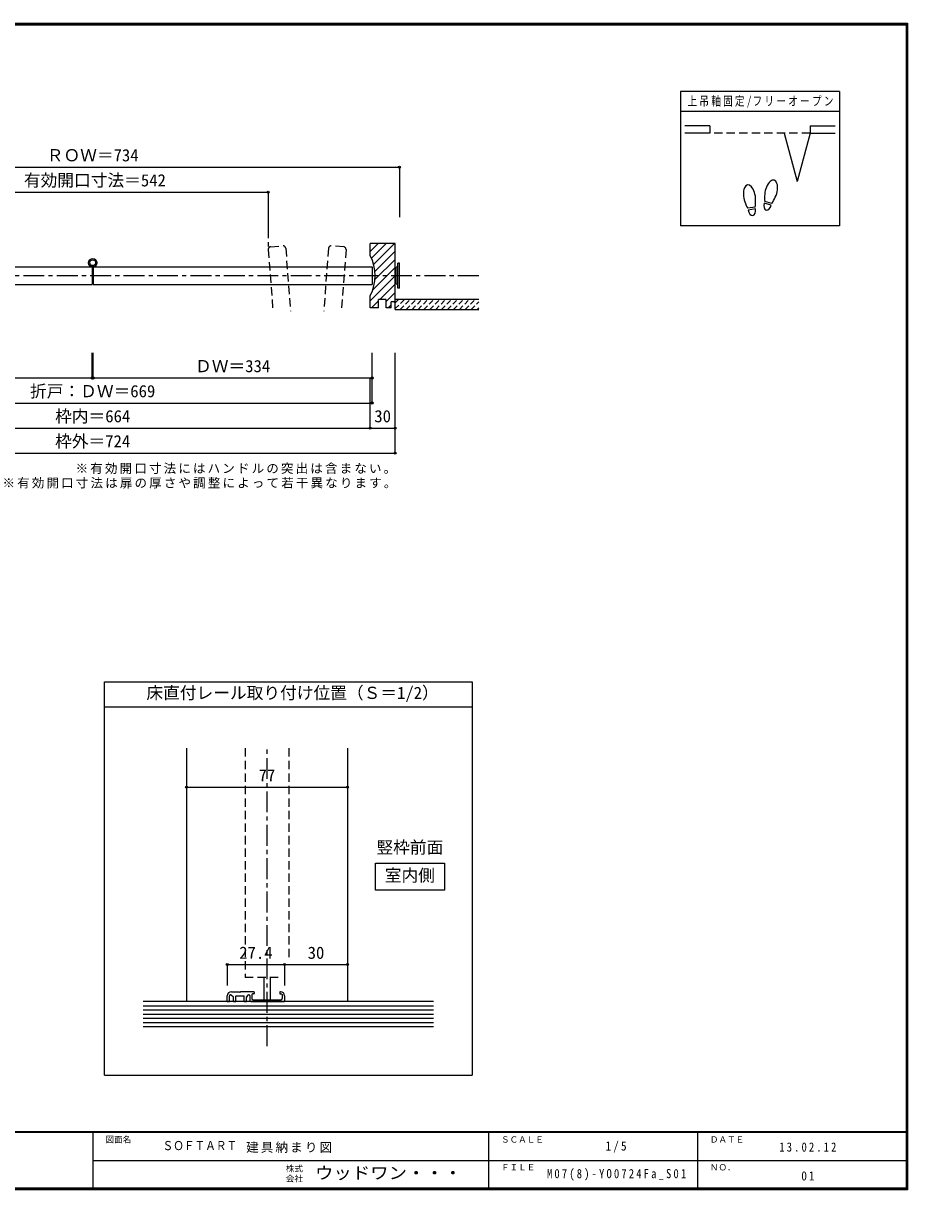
# Model space of a CAD drawing. Units: millimetres, scale not verified, with parts at other scales. Extents: x -973 to 977, y -701 to 696.
# Drawn here: x -82 to 977, y -701 to 696 of the extents above; entities that cross this region are included whole.
import ezdxf
from ezdxf.enums import TextEntityAlignment as Align

# ---------------------------------------------------------------- set-up
doc = ezdxf.new("R2010")
doc.units = ezdxf.units.MM
doc.header["$LTSCALE"] = 5
doc.header["$PDMODE"] = 32
doc.header["$PDSIZE"] = 2.5
for name, pattern in [('CHAIN1', [8, 5, -1, 1, -1]), ('DASHED1', [1.8, 1.2, -0.6]), ('DASHED2', [3, 2, -1])]:
    doc.linetypes.add(name, pattern=pattern)
for name, color, linetype in [('0-1_通り芯', 4, 'CHAIN1'), ('0-3_仕上げ', 2, 'Continuous'), ('0-4_枠', 7, 'Continuous'), ('0-6_扉', 6, 'Continuous'), ('0-7_金物', 7, 'Continuous'), ('0-A_文字', 3, 'Continuous'), ('0-B_寸法', 7, 'Continuous'), ('0-C_ハッチ', 4, 'DASHED1'), ('1-1_通り芯', 4, 'CHAIN1'), ('1-3_仕上げ', 7, 'Continuous'), ('1-4_枠', 7, 'Continuous'), ('1-6_扉', 7, 'DASHED2'), ('1-7_金物', 7, 'Continuous'), ('1-A_文字', 7, 'Continuous'), ('1-B_寸法', 7, 'Continuous'), ('F-0_補助線', 7, 'Continuous'), ('F-1_枠', 6, 'Continuous'), ('F-A_文字', 7, 'Continuous')]:
    doc.layers.add(name, color=color, linetype=linetype)
doc.styles.add('HGP明朝B', font='')
doc.styles.add('ＭＳ ゴシック', font='')
doc.styles.get('HGP明朝B').set_extended_font_data('HGP明朝B')
doc.styles.get('ＭＳ ゴシック').set_extended_font_data('MS Gothic')

msp = doc.modelspace()

# ---------------------------------------------------------------- linework, layer by layer
at = {"layer": '0-1_通り芯'}
for p, q in [((211.42, 463.658), (211.42, 424.921)), ((463.42, 393.658), (-460.58, 393.658))]:
    msp.add_line(p, q, dxfattribs=at)
at = {"layer": '0-3_仕上げ'}
for p, q in [((363.42, 365.658), (463.42, 365.658)), ((363.42, 353.158), (363.42, 365.658)), ((363.42, 353.158), (463.42, 353.158))]:
    msp.add_line(p, q, dxfattribs=at)
at = {"layer": '0-4_枠', "color": 3}
for p, q in [((333.42, 417.658), (333.42, 432.158)), ((363.42, 432.158), (333.42, 432.158)), ((363.42, 362.158), (363.42, 432.158)), ((352.42, 365.158), (343.42, 365.158)), ((343.42, 355.158), (343.42, 365.158)), ((352.42, 355.158), (352.42, 365.158)), ((358.42, 355.158), (352.42, 355.158)), ((363.42, 362.158), (358.42, 362.158)), ((358.42, 355.158), (358.42, 362.158))]:
    msp.add_line(p, q, dxfattribs=at)
msp.add_lwpolyline([(343.42, 355.158), (340.851, 355.158), (333.42, 355.158), (333.42, 369.658)], dxfattribs=at)
msp.add_arc((288.42, 393.658), 51, 331.92751, 28.07249, dxfattribs=at)
at = {"layer": '0-6_扉', "color": 2, "linetype": 'DASHED2'}
for p, q in [((211.42, 424.921), (217.026, 351.158)), ((214.184, 428.14), (229.141, 429.277)), ((232.359, 426.513), (238.086, 351.158)), ((283.581, 426.513), (277.854, 351.158)), ((301.757, 428.14), (286.8, 429.277)), ((304.521, 424.921), (298.915, 351.158))]:
    msp.add_line(p, q, dxfattribs=at)
at = {"layer": '0-6_扉'}
for p, q in [((-333.08, 404.158), (0.92, 404.158)), ((0.92, 404.158), (0.92, 383.158)), ((1.92, 404.158), (335.92, 404.158)), ((1.92, 404.158), (1.92, 383.158)), ((335.92, 404.158), (335.92, 383.158)), ((-333.08, 383.158), (0.92, 383.158)), ((1.92, 383.158), (335.92, 383.158))]:
    msp.add_line(p, q, dxfattribs=at)
at = {"layer": '0-6_扉', "color": 2, "linetype": 'DASHED2'}
for centre, start, end in [((214.411, 425.149), 94.34602, 184.34602), ((229.368, 426.285), 4.34602, 94.34602), ((286.573, 426.285), 85.65398, 175.65398), ((301.529, 425.149), 355.65398, 85.65398)]:
    msp.add_arc(centre, 3, start, end, dxfattribs=at)
at = {"layer": '0-7_金物'}
for p, q in [((366.42, 378.658), (366.42, 408.658)), ((368.42, 408.658), (366.42, 408.658)), ((368.42, 378.658), (368.42, 408.658)), ((364.42, 402.658), (363.42, 402.658)), ((366.42, 403.657), (364.42, 403.657)), ((364.42, 383.658), (364.42, 403.657)), ((364.42, 384.658), (363.42, 384.658)), ((366.42, 383.658), (364.42, 383.658)), ((368.42, 378.658), (366.42, 378.658))]:
    msp.add_line(p, q, dxfattribs=at)
for radius in [5, 3.5]:
    msp.add_circle((1.42, 409.158), radius, dxfattribs=at)
at = {"layer": '0-A_文字'}
for p, q in [((455.67, -92.613), (455.67, -563.638)), ((15.67, -122.613), (455.67, -122.613)), ((15.67, -563.638), (455.67, -563.638))]:
    msp.add_line(p, q, dxfattribs=at)
msp.add_lwpolyline([(15.67, -563.638), (15.67, -92.613), (455.67, -92.613)], dxfattribs=at)
at = {"layer": '0-B_寸法', "color": 3}
for p, q in [((704.986, 614.167), (704.986, 453.167)), ((894.986, 614.167), (704.986, 614.167)), ((894.986, 590.167), (704.986, 590.167)), ((794.011, 475.878), (785.365, 474.353)), ((813.479, 478.206), (804.998, 480.478)), ((814.022, 480.235), (805.542, 482.507)), ((794.376, 473.81), (785.73, 472.285))]:
    msp.add_line(p, q, dxfattribs=at)
at = {"layer": '0-B_寸法', "color": 2}
for p, q in [((739.986, 573.251), (709.986, 573.251)), ((739.986, 573.251), (739.986, 564.251)), ((859.986, 573.251), (859.986, 564.251)), ((859.986, 573.251), (889.986, 573.251)), ((739.986, 564.251), (709.986, 564.251)), ((828.928, 564.251), (844.457, 506.295)), ((859.986, 564.251), (844.457, 506.295)), ((859.986, 564.251), (889.986, 564.251))]:
    msp.add_line(p, q, dxfattribs=at)
at = {"layer": '0-B_寸法', "linetype": 'DASHED2'}
msp.add_line((859.986, 564.251), (739.986, 564.251), dxfattribs=at)
at = {"layer": '0-B_寸法', "color": 4}
for p, q in [((-365.58, 523.658), (368.42, 523.658)), ((368.42, 523.658), (368.42, 463.658)), ((-330.58, 493.658), (211.42, 493.658)), ((211.42, 493.658), (211.42, 463.658)), ((0.92, 271.158), (0.92, 301.158)), ((1.92, 271.158), (1.92, 301.158)), ((335.92, 271.158), (335.92, 301.158)), ((363.42, 211.158), (363.42, 301.158)), ((-333.08, 271.158), (0.92, 271.158)), ((1.92, 271.158), (335.92, 271.158)), ((333.42, 211.158), (333.42, 271.158)), ((335.92, 241.158), (335.92, 271.158)), ((-333.08, 241.158), (335.92, 241.158)), ((-330.58, 211.158), (333.42, 211.158)), ((333.42, 211.158), (363.42, 211.158)), ((363.42, 181.158), (363.42, 211.158)), ((-360.58, 181.158), (363.42, 181.158))]:
    msp.add_line(p, q, dxfattribs=at)
at = {"layer": '0-B_寸法', "color": 3}
msp.add_lwpolyline([(894.986, 614.167), (894.986, 453.167), (704.986, 453.167)], dxfattribs=at)
for centre, major_axis, ratio, start_param, end_param in [((787.35, 488.377), (-2.445, 13.867), 0.5, 4.34059143, 8.22577918), ((813.267, 494.378), (3.644, 13.601), 0.5, 4.34059143, 8.22577918), ((813.163, 493.989), (4.416, 16.48), 0.4, 1.85063327, 2.44287679), ((787.42, 487.981), (-2.963, 16.802), 0.4, 1.85063327, 2.44287679), ((787.42, 487.981), (-2.963, 16.802), 0.4, 3.84030852, 4.43255203), ((809.238, 479.342), (1.894, 7.067), 0.6, 1.57079633, 4.71238898), ((813.163, 493.989), (4.416, 16.48), 0.4, 3.84030852, 4.43255203), ((790.053, 473.047), (-1.27, 7.205), 0.6, 1.57079633, 4.71238898)]:
    msp.add_ellipse(centre, major_axis=major_axis, ratio=ratio, start_param=start_param, end_param=end_param, dxfattribs=at)
at = {"layer": '0-B_寸法'}
for p in [(368.42, 523.658), (211.42, 493.658), (0.92, 271.158), (1.92, 271.158), (335.92, 271.158), (335.92, 241.158), (333.42, 211.158), (363.42, 211.158), (363.42, 181.158)]:
    msp.add_point(p, dxfattribs=at)
at = {"layer": '0-C_ハッチ', "linetype": 'Continuous'}
for p, q in [((333.42, 422.749), (342.829, 432.158)), ((334.999, 414.428), (352.728, 432.158)), ((337.606, 407.137), (362.628, 432.158)), ((339.161, 398.791), (363.42, 423.05)), ((339.2, 388.932), (363.42, 413.151)), ((333.42, 363.352), (363.42, 393.352)), ((336.322, 376.154), (363.42, 403.251)), ((345.125, 365.158), (363.42, 383.452)), ((335.125, 355.158), (343.42, 363.452)), ((352.42, 362.553), (363.42, 373.553)), ((361.924, 362.158), (363.42, 363.653)), ((354.924, 355.158), (358.42, 358.653))]:
    msp.add_line(p, q, dxfattribs=at)
at = {"layer": '0-C_ハッチ'}
for p, q in [((363.42, 354.156), (374.922, 365.658)), ((363.42, 361.227), (367.85, 365.658)), ((369.493, 353.158), (381.993, 365.658)), ((376.564, 353.158), (389.064, 365.658)), ((383.635, 353.158), (396.135, 365.658)), ((390.706, 353.158), (403.206, 365.658)), ((397.777, 353.158), (410.277, 365.658)), ((404.848, 353.158), (417.348, 365.658)), ((411.919, 353.158), (424.419, 365.658)), ((418.99, 353.158), (431.49, 365.658)), ((426.061, 353.158), (438.561, 365.658)), ((433.132, 353.158), (445.632, 365.658)), ((440.203, 353.158), (452.703, 365.658)), ((447.274, 353.158), (459.774, 365.658)), ((454.345, 353.158), (463.42, 362.232)), ((461.416, 353.158), (463.42, 355.161))]:
    msp.add_line(p, q, dxfattribs=at)
at = {"layer": '1-1_通り芯'}
msp.add_line((209.999, -528.928), (209.999, -172.305), dxfattribs=at)
at = {"layer": '1-3_仕上げ', "color": 2}
for p, q in [((409.42, -475.556), (61.92, -475.556)), ((61.92, -505.556), (409.42, -505.556))]:
    msp.add_line(p, q, dxfattribs=at)
at = {"layer": '1-3_仕上げ'}
for p, q in [((61.92, -480.556), (409.42, -480.556)), ((61.92, -485.556), (409.42, -485.556)), ((61.92, -490.556), (409.42, -490.556)), ((61.92, -495.556), (409.42, -495.556)), ((61.92, -500.556), (409.42, -500.556))]:
    msp.add_line(p, q, dxfattribs=at)
at = {"layer": '1-4_枠', "color": 3}
for p, q in [((113.749, -172.305), (113.749, -475.556)), ((306.249, -172.305), (306.249, -475.556))]:
    msp.add_line(p, q, dxfattribs=at)
at = {"layer": '1-4_枠'}
for p, q in [((162.499, -475.556), (162.499, -468.806)), ((164.999, -475.556), (164.999, -468.699)), ((167.499, -463.806), (176.749, -463.806)), ((172.499, -475.556), (172.499, -469.056)), ((172.749, -468.806), (182.249, -468.806)), ((177.499, -464.556), (176.749, -463.806)), ((177.499, -464.556), (178.249, -463.806)), ((193.999, -463.806), (178.249, -463.806)), ((182.499, -475.556), (182.499, -469.056)), ((185.249, -475.556), (185.249, -470.741)), ((185.468, -470.211), (187.968, -467.711)), ((189.249, -468.241), (189.249, -473.056)), ((191.999, -467.056), (191.999, -472.056)), ((194.249, -466.306), (192.749, -466.306)), ((193.249, -473.306), (209.249, -473.306)), ((194.749, -464.556), (194.749, -465.806)), ((209.999, -474.056), (209.249, -473.306)), ((225.249, -464.556), (225.249, -465.806)), ((225.749, -466.306), (227.249, -466.306)), ((227.999, -467.056), (227.999, -472.056)), ((230.999, -468.806), (230.999, -475.556)), ((162.499, -475.556), (164.999, -475.556)), ((169.749, -475.556), (172.499, -475.556)), ((182.499, -475.556), (185.249, -475.556)), ((191.749, -475.556), (230.999, -475.556))]:
    msp.add_line(p, q, dxfattribs=at)
for points in [[(169.749, -475.556), (169.749, -470.431), (167.133, -467.815)], [(209.999, -474.056), (210.749, -473.306), (226.749, -473.306)]]:
    msp.add_lwpolyline(points, dxfattribs=at)
for centre, radius, start, end in [((167.499, -468.806), 5, 90, 180), ((166.249, -468.699), 1.25, 45, 180), ((172.749, -469.056), 0.25, 90, 180), ((182.249, -469.056), 0.25, 0, 90), ((185.999, -470.741), 0.75, 135, 180), ((188.499, -468.241), 0.75, 360, 135), ((191.749, -473.056), 2.5, 180, 270), ((192.749, -467.056), 0.75, 90, 180), ((193.249, -472.056), 1.25, 180, 270), ((193.999, -464.556), 0.75, 360, 90), ((194.249, -465.806), 0.5, 270, 360), ((225.999, -464.556), 0.75, 90, 180), ((225.749, -465.806), 0.5, 180, 270), ((225.999, -468.806), 5, 360, 90), ((226.749, -472.056), 1.25, 270, 0), ((227.249, -467.056), 0.75, 0, 90)]:
    msp.add_arc(centre, radius, start, end, dxfattribs=at)
at = {"layer": '1-6_扉'}
for p, q in [((183.749, -172.305), (183.749, -446.806)), ((236.249, -172.305), (236.249, -423.806)), ((223.499, -446.806), (183.749, -446.806))]:
    msp.add_line(p, q, dxfattribs=at)
at = {"layer": '1-7_金物'}
for p, q in [((206.249, -446.911), (206.249, -473.306)), ((213.748, -446.911), (213.748, -473.306)), ((206.249, -473.306), (213.748, -473.306))]:
    msp.add_line(p, q, dxfattribs=at)
at = {"layer": '1-A_文字'}
msp.add_lwpolyline([(339.663, -309.999), (422.255, -309.999), (422.255, -342.379), (339.663, -342.379)], close=True, dxfattribs=at)
at = {"layer": '1-B_寸法', "color": 4}
for p, q in [((113.749, -218.918), (306.249, -218.918)), ((162.499, -431.306), (230.999, -431.306)), ((162.499, -431.306), (162.499, -456.306)), ((230.999, -431.306), (230.999, -456.306)), ((230.999, -431.306), (306.249, -431.306)), ((306.249, -431.306), (306.249, -456.306))]:
    msp.add_line(p, q, dxfattribs=at)
at = {"layer": '1-B_寸法'}
for p in [(113.749, -218.918), (306.249, -218.918), (162.499, -431.306), (230.999, -431.306), (306.249, -431.306)]:
    msp.add_point(p, dxfattribs=at)
at = {"layer": 'F-1_枠'}
for p, q in [((-973.347, 695.833), (976.653, 695.833)), ((-973.347, 695), (976.653, 695)), ((-973.347, 694.167), (976.653, 694.167)), ((974.986, 695.833), (974.986, -700.833)), ((975.82, 695.833), (975.82, -700.833)), ((976.653, 695.833), (976.653, -700.833)), ((976.653, -631.667), (-973.347, -631.667)), ((976.653, -632.5), (-973.347, -632.5)), ((1.653, -632.5), (1.653, -699.167)), ((474.986, -632.5), (474.986, -699.167)), ((724.986, -632.5), (724.986, -699.167)), ((1.653, -665.833), (974.986, -665.834)), ((976.653, -699.167), (-973.347, -699.167)), ((976.653, -700), (-973.347, -700)), ((976.653, -700.833), (-973.347, -700.833))]:
    msp.add_line(p, q, dxfattribs=at)

# ---------------------------------------------------------------- texts
at = {"layer": '0-A_文字', "color": 7, "style": 'ＭＳ ゴシック'}
msp.add_text('床直付レール取り付け位置（Ｓ＝1/2）', height=14.66, dxfattribs=at).set_placement((65.67, -117.613), align=Align.BOTTOM_LEFT)
at = {"layer": '0-A_文字', "color": 7, "char_height": 11, "attachment_point": 7, "style": 'ＭＳ ゴシック'}
for s, insert in [('\\T1.17;※有効開口寸法にはハンドルの突出は含まない。', (-19.08, 156.158)), ('\\T1.17;※有効開口寸法は扉の厚さや調整によって若干異なります。', (-106.58, 138.658))]:
    msp.add_mtext(s, dxfattribs=dict(at, insert=insert))
at = {"layer": '0-B_寸法', "style": 'ＭＳ ゴシック'}
for s, p in [('ＲＯＷ＝734', (-53.58, 526.158)), ('有効開口寸法＝542', (-80.93, 496.158)), ('ＤＷ＝334', (123.92, 273.658)), ('折戸：ＤＷ＝669', (-73.58, 243.658)), ('枠内＝664', (-43.58, 213.658)), ('30', (338.42, 213.658)), ('枠外＝724', (-43.58, 183.658))]:
    msp.add_text(s, height=14.66, dxfattribs=at).set_placement(p, align=Align.BOTTOM_LEFT)
at = {"layer": '0-B_寸法', "insert": (713.111, 594.667), "char_height": 11, "attachment_point": 7, "style": 'ＭＳ ゴシック'}
msp.add_mtext('\\T1.23;\\W0.75;上吊軸固定/フリーオープン', dxfattribs=at)
at = {"layer": '1-A_文字', "style": 'ＭＳ ゴシック'}
for s, p in [('竪枠前面', (340.959, -302.637)), ('室内側', (350.959, -336.189))]:
    msp.add_text(s, height=14.66, dxfattribs=at).set_placement(p, align=Align.BOTTOM_LEFT)
at = {"layer": '1-B_寸法', "style": 'ＭＳ ゴシック'}
for s, p in [('77', (199.999, -216.418)), ('27.4', (176.749, -428.806)), ('30', (258.624, -428.806))]:
    msp.add_text(s, height=14.66, dxfattribs=at).set_placement(p, align=Align.BOTTOM_LEFT)
at = {"layer": 'F-0_補助線', "style": 'HGP明朝B', "width": 0.85}
msp.add_text('ＳＯＦＴＡＲＴ', height=11, dxfattribs=at).set_placement((84.986, -656.798), align=Align.BOTTOM_LEFT)
at = {"layer": 'F-0_補助線', "insert": (185.035, -656.798), "char_height": 11, "attachment_point": 7, "style": 'ＭＳ ゴシック'}
msp.add_mtext('\\T1.17;建具納まり図', dxfattribs=at)
at = {"layer": 'F-A_文字', "style": 'ＭＳ ゴシック'}
for s, p in [('図面名', (16.653, -646.667)), ('ＳＣＡＬＥ', (489.986, -646.667)), ('ＤＡＴＥ', (739.986, -646.667)), ('ＮＯ．', (739.986, -680.001)), ('株式', (232.486, -681.5)), ('会社', (232.486, -693.5)), ('ＦＩＬＥ', (489.986, -680))]:
    msp.add_text(s, height=7.331, dxfattribs=at).set_placement(p, align=Align.BOTTOM_LEFT)
at = {"layer": 'F-A_文字', "style": 'ＭＳ ゴシック', "width": 1.1}
msp.add_text('ウッドワン・・・', height=14.66, dxfattribs=at).set_placement((267.486, -692.5), align=Align.BOTTOM_LEFT)
at = {"layer": 'F-A_文字', "char_height": 11, "attachment_point": 7, "style": 'ＭＳ ゴシック'}
for s, insert in [('\\T1.38;\\W0.9;1/5', (614.986, -656.667)), ('\\T1.39;\\W0.85;13.02.12', (823.111, -655.417)), ('\\T1.4;\\W0.85;M07(8)-YO0724Fa_S01', (544.986, -690.001)), ('\\T1.36;\\W0.9;01', (849.361, -690.001))]:
    msp.add_mtext(s, dxfattribs=dict(at, insert=insert))

doc.saveas('drawing.dxf')
